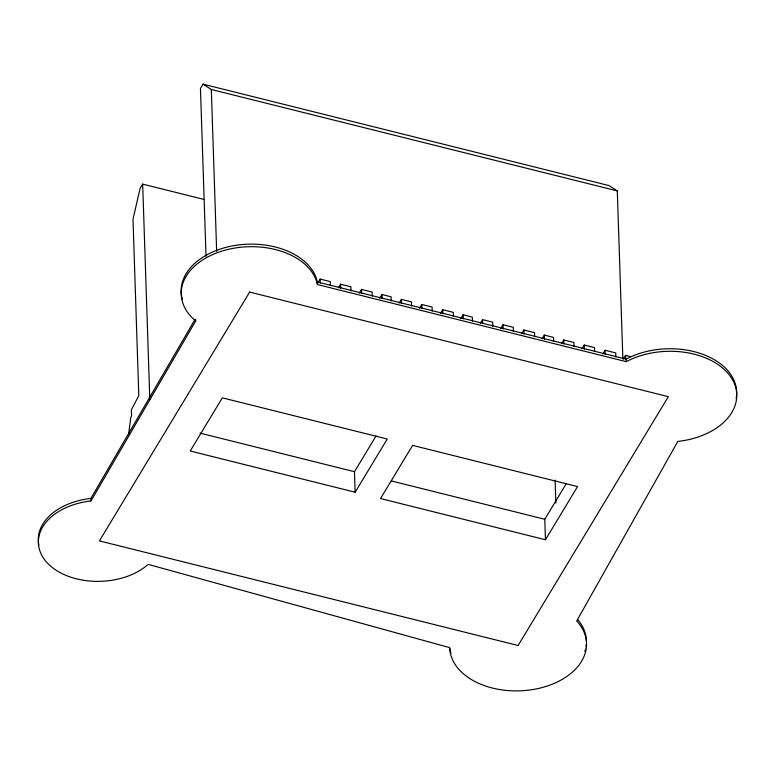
<?xml version="1.0" encoding="UTF-8"?>
<svg xmlns="http://www.w3.org/2000/svg" width="775" height="775" viewBox="0 0 775 775"><rect width="100%" height="100%" fill="white"/><g stroke="black" fill="none" stroke-linecap="round" stroke-linejoin="round"><path stroke-width="1.16" d="M128.572 434.572L130.839 417.124L131.585 415.884L131.382 409.733L138.803 395.686L133 219.218L140.101 188.364L142.668 184.111L203.68 199.349M38.876 545.067A61.06 40.455 -1.9 0 1 90.878 498.422L195 319.474M90.966 500.979L195.688 320.986A68.452 45.357 -1.9 0 1 222.948 250.79A68.452 45.357 -1.9 0 1 317.421 284.532L626.239 361.683A68.452 45.357 -1.9 0 1 731.348 377.803A68.452 45.357 -1.9 0 1 677.805 441.44L576.697 620.988A68.452 45.357 -1.9 0 1 537.075 688.752A68.452 45.357 -1.9 0 1 449.684 647.648L148.132 564.374A61.06 40.455 -1.9 0 1 46.8 562.398A61.06 40.455 -1.9 0 1 90.966 500.979L90.878 498.422M622.858 358.903L617.288 190.912L608.985 185.574L203.021 84.155L200.454 88.408L206.024 256.389M317.924 282.798L320.162 279.087L330.266 281.606L330.402 285.704M338.355 287.903L340.603 284.192L350.891 286.76L351.027 290.858M359.261 293.124L361.508 289.414L372.126 292.068L372.262 296.166M379.692 298.23L381.939 294.519L391.133 296.815L391.268 300.913M399.125 303.083L401.363 299.373L411.457 301.892L411.593 305.989M419.556 308.188L421.803 304.478L432.092 307.045L432.227 311.143M440.462 313.41L442.709 309.7L453.327 312.354L453.462 316.452M355.153 492.212L387.258 439.037L222.328 397.837L190.233 451.011L355.153 492.212L354.475 471.713L376.078 435.928M460.892 318.515L463.13 314.805L472.333 317.101L472.469 321.199M480.326 323.369L482.563 319.658L492.658 322.177L492.793 326.275M500.757 328.474L503.004 324.764L513.292 327.331L513.428 331.429M521.662 333.696L523.91 329.985L534.527 332.64L534.663 336.738M542.093 338.801L544.331 335.091L553.524 337.387L553.67 341.484M561.526 343.654L563.764 339.944L573.858 342.463L573.994 346.561M581.957 348.76L584.205 345.049L594.493 347.617L594.628 351.714M602.863 353.981L605.101 350.271L615.728 352.925L615.863 357.023M623.294 359.087L625.532 355.376L630.666 356.655M545.455 539.749L577.549 486.584L412.629 445.383L380.525 498.548L545.455 539.749L544.767 519.26L566.38 483.474M203.021 84.155L211.323 89.483L617.288 190.912M182.309 299.169A68.452 45.357 -1.9 0 1 238.487 244.948A68.452 45.357 -1.9 0 1 317.333 281.974L626.152 359.125A68.452 45.357 -1.9 0 1 701.985 354.01A68.452 45.357 -1.9 0 1 736.163 398.418M200.076 433.138L354.475 471.713M391.54 480.975L544.767 519.26M626.152 359.125L626.239 361.683M625.532 355.376L625.667 359.474M605.101 350.271L605.246 354.369M584.205 345.049L584.34 349.147M563.764 339.944L563.9 344.042M555.084 480.103L555.849 503.062M544.331 335.091L544.467 339.188M523.91 329.985L524.045 334.083M503.004 324.764L503.14 328.862M482.563 319.658L482.699 323.756M463.13 314.805L463.276 318.903M442.709 309.7L442.845 313.798M421.803 304.478L421.939 308.576M401.363 299.373L401.498 303.471M381.939 294.519L382.075 298.617M361.508 289.414L361.644 293.512M340.603 284.192L340.738 288.29M320.162 279.087L320.298 283.185M317.333 281.974L317.421 284.532M211.323 89.483L216.661 251.429M195.629 319.281L195.688 320.986M142.668 184.111L149.807 399.222M586.326 644.354A68.452 45.357 -1.9 0 1 586.026 646.738M585.522 649.111A68.452 45.357 -1.9 0 1 584.844 651.455M450.982 653.325A68.452 45.357 -1.9 0 1 449.907 648.627M577.433 619.332A68.452 45.357 -1.9 0 1 586.433 640.809M249.647 292.078L99.413 540.902L518.097 645.507L668.331 396.674L249.647 292.078"/></g></svg>
